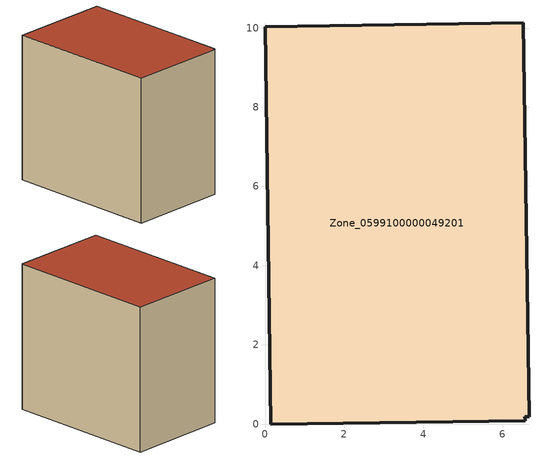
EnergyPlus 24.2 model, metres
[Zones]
Zone_0599100000049201
 floor ground (C_G): 0,10.04 6.53,10.13 6.67,0.19 6.57,0.19 6.57,0.09 0.15,0 z0
 wall outside (C_F): 6.53,10.13 0,10.04 0.15,0 6.57,0.09 6.57,0.19 6.67,0.19 6.53,10.13 z0:9.51
 roof outside (C_R): 0.15,0 6.57,0.09 6.57,0.19 6.67,0.19 6.53,10.13 0,10.04 z9.51
[BUILDING]
Pand.0599100000049201: North Axis=0; Terrain=City; Loads Convergence Tolerance Value=0.04; Temperature Convergence Tolerance Value=0.4; Solar Distribution=FullExterior; Maximum Number of Warmup Days=25; Minimum Number of Warmup Days=1
[Site:Location]
Rotterdam.The.Hague.AP_ZH_NLD Design_Conditions: Latitude=51.96; Longitude=4.45; Time Zone=1; Elevation=-4.5
[SITE:GROUNDTEMPERATURE:BUILDINGSURFACE]
18, 18, 18, 18, 18, 18, 18, 18, 18, 18, 18, 18
[MATERIAL] Thermal Absorptance=0.9; Solar Absorptance=0.7; Visible Absorptance=0.7
Name | Roughness | Thickness | Conductivity | Density | Specific Heat
G.D.1965 | MediumSmooth | 0.15 | 1 | 540 | 1210
F.D.1965 | Rough | 0.3 | 0.857143 | 1920 | 840
R.D.1965 | MediumRough | 0.2 | 0.08 | 1500 | 1000
[CONSTRUCTION]
C_G: G.D.1965
C_F: F.D.1965
C_R: R.D.1965
[ZONE]
Zone_0599100000049201: Type=1; Multiplier=1; Ceiling Height=Autocalculate; Volume=Autocalculate; Floor Area=autocalculate; Part of Total Floor Area=Yes
[ZONEINFILTRATION:DESIGNFLOWRATE]
Infil_Zone_0599100000049201: Zone or ZoneList or Space or SpaceList=Zone_0599100000049201; Schedule=AlwaysOn; Design Flow Rate Calculation Method=Flow/Area; Flow Rate per Floor Area=0.0042; Constant Term Coefficient=1; Temperature Term Coefficient=0; Velocity Term Coefficient=0; Velocity Squared Term Coefficient=0
[HVACTEMPLATE:ZONE:IDEALLOADSAIRSYSTEM]
Zone_0599100000049201: Maximum Heating Supply Air Temperature=50; Minimum Cooling Supply Air Temperature=13; Maximum Heating Supply Air Humidity Ratio=0.0156; Minimum Cooling Supply Air Humidity Ratio=0.0077; Heating Limit=NoLimit; Cooling Limit=NoLimit; Dehumidification Control Type=ConstantSensibleHeatRatio; Cooling Sensible Heat Ratio=0.7; Dehumidification Setpoint=60; Humidification Control Type=None; Humidification Setpoint=30; Outdoor Air Method=None; Outdoor Air Flow Rate per Person=0.00944; Outdoor Air Flow Rate per Zone Floor Area=0; Outdoor Air Flow Rate per Zone=0; Demand Controlled Ventilation Type=None; Outdoor Air Economizer Type=NoEconomizer; Heat Recovery Type=None; Sensible Heat Recovery Effectiveness=0.7; Latent Heat Recovery Effectiveness=0.65
[ZONECONTROL:THERMOSTAT]
ThermostatControl_Zone_0599100000049201: Zone or ZoneList=Zone_0599100000049201; Control Type Schedule=DualSetpointControlType; Control 1=Thermostat_Zone_0599100000049201; Temperature Difference Between Cutout And Setpoint=0
[THERMOSTATSETPOINT:DUALSETPOINT]
Thermostat_Zone_0599100000049201: Heating Setpoint Temperature Schedule=HeatingSetpoint_Zone_0599100000049201; Cooling Setpoint Temperature Schedule=CoolingSetpoint_Zone_0599100000049201
[SCHEDULE:COMPACT]
HeatingSetpoint_Zone_0599100000049201: Through: 12/31, For: AllDays, Until: 24:00, 21
CoolingSetpoint_Zone_0599100000049201: Through: 12/31, For: AllDays, Until: 24:00, 24
DualSetpointControlType: Through: 12/31, For: AllDays, Until: 24:00, 4
AlwaysOn: Through: 12/31, For: AllDays, Until: 24:00, 1
